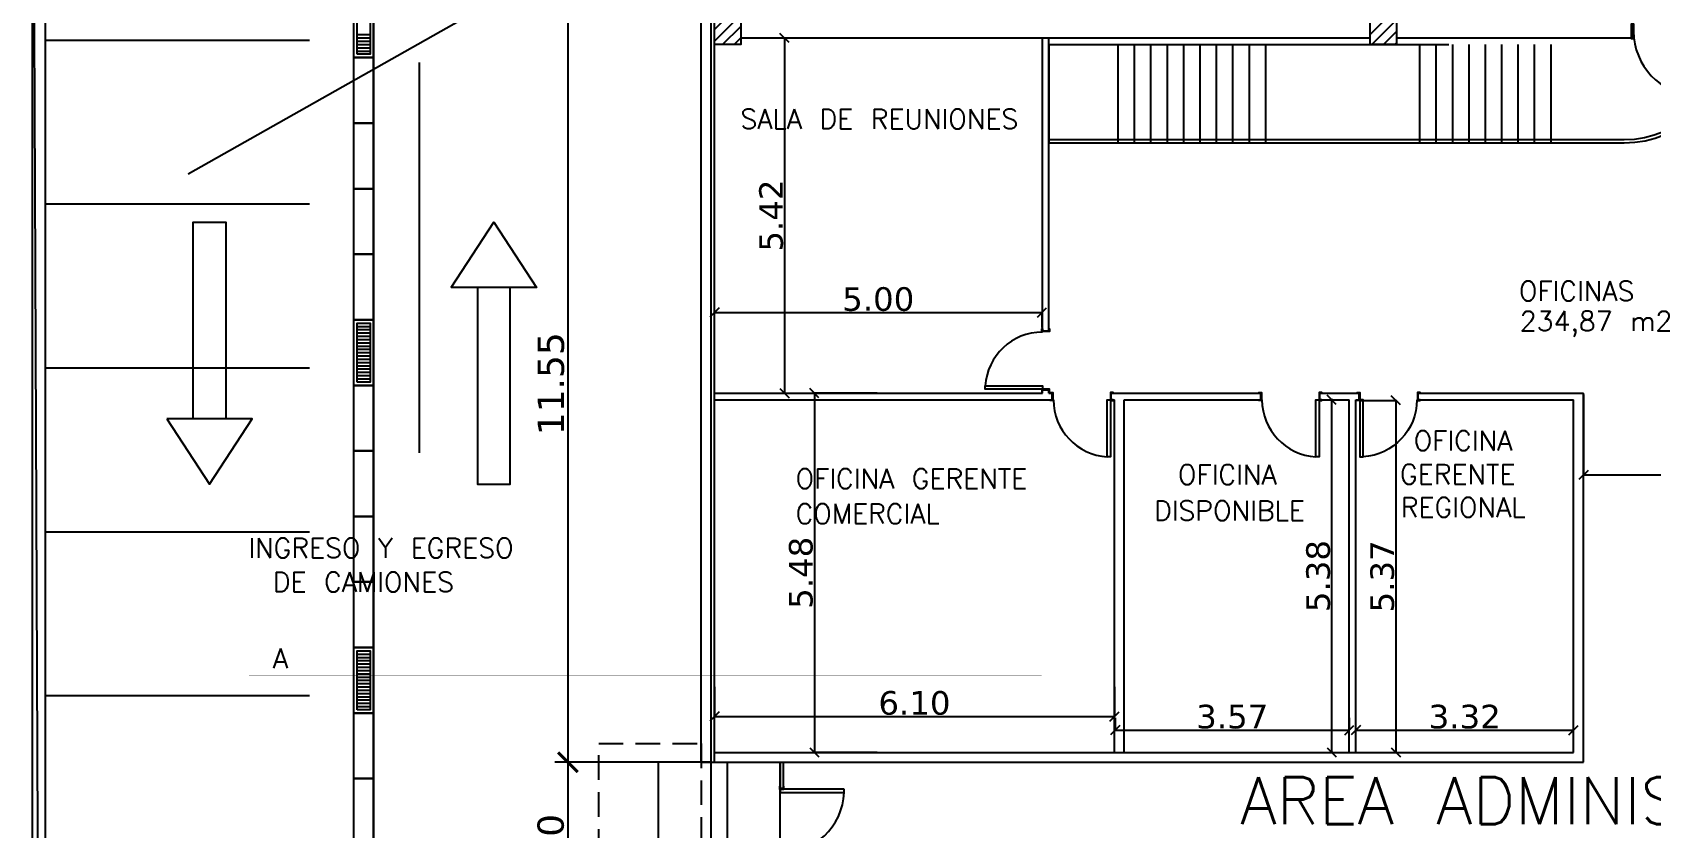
# Model space of a CAD drawing. Header units: millimetres. Extents: x 403 to 619, y 594 to 709.
# Drawn here: x 409.08 to 433.77, y 622.66 to 634.81 of the extents above; entities that cross this region are included whole.
import ezdxf

# ---------------------------------------------------------------- set-up
doc = ezdxf.new("R2010")
doc.units = ezdxf.units.MM
doc.linetypes.add('HIDDEN2', pattern=[0.1875, 0.125, -0.0625])
doc.layers.add('01-HATCH PAREDES 7070', color=254, linetype='Continuous', true_color=0xe6e6e6)
for name, color, linetype in [('Carpinterias', 5, 'Continuous'), ('COTAS', 6, 'Continuous'), ('Hatch ANMAT', 252, 'Continuous'), ('HATCH MINISTERIO', 252, 'Continuous')]:
    doc.layers.add(name, color=color, linetype=linetype)
doc.styles.add('ARIAL', font='verdana.ttf')
doc.styles.get("Standard").update_dxf_attribs({"font": 'txt.shx'})
doc.dimstyles.new('200', dxfattribs={"dimscale": 0.2, "dimtxt": 1.8, "dimasz": 0.7, "dimexe": 0, "dimexo": 0.1, "dimgap": 0.08, "dimtad": 1, "dimzin": 5, "dimdsep": 46, "dimtxsty": 'ARIAL', "dimblk": 'OBLIQUE', "dimcen": -0.2, "dimdle": 0.05, "dimclrd": 1, "dimclre": 252, "dimclrt": 1, "dimadec": 3, "dimazin": 0, "dimtfac": 1, "dimtix": 1, "dimtmove": 2, "dimatfit": 3, "dimldrblk": 'NONE', "dimfxl": 0, "dimtolj": 1, "dimtzin": 5, "dimlwd": -1, "dimarcsym": 0})
doc.dimstyles.new('COTAS_100', dxfattribs={"dimtxt": 0.4, "dimasz": 0.3, "dimexe": 0.2, "dimexo": 0.05, "dimgap": 0.05, "dimtad": 1, "dimzin": 1, "dimdsep": 46, "dimtxsty": 'ARIAL', "dimblk": 'ARCHTICK', "dimcen": 0.2, "dimdle": 0.2, "dimclrd": 151, "dimclre": 252, "dimclrt": 2, "dimaunit": 1, "dimadec": 0, "dimazin": 0, "dimtfac": 1, "dimtmove": 0, "dimatfit": 3, "dimfxl": 1, "dimarcsym": 0})

# ---------------------------------------------------------------- blocks, each defined once
blk = doc.blocks.new('A$C3E6B7836')
h = blk.add_hatch()
h.set_pattern_fill('ANSI31', color=256, style=0)
h.set_pattern_definition([(45, (-13.37838, -34.88476), (-0.08838835, 0.08838835), [])])
h.paths.add_polyline_path([(-0.2, -0.3), (-0.2, 0.3), (0.2, 0.3), (0.2, -0.3)])
blk.add_lwpolyline([(-0.2, -0.3), (-0.2, 0.3), (0.2, 0.3), (0.2, -0.3), (-0.2, -0.3)])
blk = doc.blocks.new('A$C2A2B4420')
at = {"color": 1}
for points in [[(0, 0), (0, 0.03), (0.01, 0.03), (0.01, -0.01), (-0.11, -0.01), (-0.11, 0.03), (-0.1, 0.03), (-0.1, 0), (0, 0)], [(-0.1, -0.89), (-0.97, -0.89), (-0.97, -0.84), (-0.1, -0.84), (-0.1, -0.89)], [(0, -0.9), (0, -0.93), (0.01, -0.93), (0.01, -0.89), (-0.11, -0.89), (-0.11, -0.93), (-0.1, -0.93), (-0.1, -0.9), (0, -0.9)]]:
    blk.add_lwpolyline(points, dxfattribs=at)
blk.add_arc((-0.1, -0.89), 0.871, 90, 176.7108, dxfattribs=at)
blk = doc.blocks.new('A$C040676C0')
at = {"color": 253}
for points in [[(0, -3), (0, 0), (0.5, 0), (0.5, -3), (0, -3)], [(-0.4, -3), (0.25, -4), (0.9, -3), (-0.4, -3)]]:
    blk.add_lwpolyline(points, dxfattribs=at)
blk = doc.blocks.new('A$C40E93E74')
at = {"color": 1}
for points in [[(0, 1), (0, 1.03), (-0.01, 1.03), (-0.01, 0.99), (0.21, 0.99), (0.21, 1.03), (0.2, 1.03), (0.2, 1), (0, 1)], [(-0.88, 0.01), (0.1, 0.01), (0.1, 0.06), (-0.88, 0.06), (-0.88, 0.01)], [(0, 0), (0, -0.03), (-0.01, -0.03), (-0.01, 0.01), (0.21, 0.01), (0.21, -0.03), (0.2, -0.03), (0.2, 0), (0, 0)]]:
    blk.add_lwpolyline(points, dxfattribs=at)
blk.add_arc((0.1, 0.01), 0.981, 90, 177.0793, dxfattribs=at)
blk = doc.blocks.new('_OBLIQUE')
at = {"color": 0, "linetype": 'ByBlock', "ltscale": 0.05}
blk.add_line((-0.5, -0.5), (0.5, 0.5), dxfattribs=at)
blk = doc.blocks.new('*D58')
at = {"layer": 'COTAS', "color": 252, "lineweight": -2}
for p, q in [((432.726214, 629.280915), (432.726214, 628.053029)), ((441.926214, 629.280915), (441.926214, 628.053029))]:
    blk.add_line(p, q, dxfattribs=at)
at = {"layer": 'COTAS', "color": 1}
blk.add_line((432.716214, 628.053029), (441.936214, 628.053029), dxfattribs=at)
at = {"layer": 'Defpoints', "color": 0}
for p in [(432.726214, 629.300915), (441.926214, 629.300915), (441.926214, 628.053029)]:
    blk.add_point(p, dxfattribs=at)
at = {"layer": 'COTAS', "color": 1, "xscale": 0.14, "yscale": 0.14, "zscale": 0.14, "rotation": 180}
blk.add_blockref('_OBLIQUE', (432.726214, 628.053029), dxfattribs=at)
at = {"layer": 'COTAS', "color": 1, "xscale": 0.14, "yscale": 0.14, "zscale": 0.14}
blk.add_blockref('_OBLIQUE', (441.926214, 628.053029), dxfattribs=at)
at = {"layer": 'COTAS', "color": 1, "insert": (437.326214, 628.256589), "char_height": 0.36, "attachment_point": 5, "style": 'ARIAL'}
blk.add_mtext('\\A1;9.20', dxfattribs=at)
blk = doc.blocks.new('_None')
blk = doc.blocks.new('*D59')
at = {"layer": 'COTAS', "color": 1}
blk.add_line((421.000024, 629.310915), (421.000024, 623.810915), dxfattribs=at)
at = {"layer": 'COTAS', "color": 252, "lineweight": -2}
for p, q in [((421.956214, 629.300915), (421.000024, 629.300915)), ((421.956214, 623.820915), (421.000024, 623.820915))]:
    blk.add_line(p, q, dxfattribs=at)
at = {"layer": 'Defpoints', "color": 0}
for p in [(421.976214, 629.300915), (421.000024, 623.820915), (421.976214, 623.820915)]:
    blk.add_point(p, dxfattribs=at)
at = {"layer": 'COTAS', "color": 1, "xscale": 0.14, "yscale": 0.14, "zscale": 0.14}
for p, rotation in [((421.000024, 629.300915), 90), ((421.000024, 623.820915), 270)]:
    blk.add_blockref('_OBLIQUE', p, dxfattribs=dict(at, rotation=rotation))
at = {"layer": 'COTAS', "color": 1, "insert": (420.795744, 626.560915), "char_height": 0.36, "attachment_point": 5, "rotation": 90, "style": 'ARIAL'}
blk.add_mtext('\\A1;5.48', dxfattribs=at)
blk = doc.blocks.new('*D60')
at = {"layer": 'COTAS', "color": 252, "lineweight": -2}
for p, q in [((419.476214, 624.820008), (419.476214, 624.369384)), ((425.576214, 624.820008), (425.576214, 624.369384))]:
    blk.add_line(p, q, dxfattribs=at)
at = {"layer": 'COTAS', "color": 1}
blk.add_line((419.466214, 624.369384), (425.586214, 624.369384), dxfattribs=at)
at = {"layer": 'Defpoints', "color": 0}
for p in [(419.476214, 624.840008), (425.576214, 624.840008), (425.576214, 624.369384)]:
    blk.add_point(p, dxfattribs=at)
at = {"layer": 'COTAS', "color": 1, "xscale": 0.14, "yscale": 0.14, "zscale": 0.14, "rotation": 180}
blk.add_blockref('_OBLIQUE', (419.476214, 624.369384), dxfattribs=at)
at = {"layer": 'COTAS', "color": 1, "xscale": 0.14, "yscale": 0.14, "zscale": 0.14}
blk.add_blockref('_OBLIQUE', (425.576214, 624.369384), dxfattribs=at)
at = {"layer": 'COTAS', "color": 1, "insert": (422.526214, 624.572944), "char_height": 0.36, "attachment_point": 5, "style": 'ARIAL'}
blk.add_mtext('\\A1;6.10', dxfattribs=at)
blk = doc.blocks.new('*D61')
at = {"layer": 'COTAS', "color": 252, "lineweight": -2}
for p, q in [((425.586214, 624.349384), (425.586214, 624.160222)), ((429.156214, 624.349384), (429.156214, 624.160222))]:
    blk.add_line(p, q, dxfattribs=at)
at = {"layer": 'COTAS', "color": 1}
blk.add_line((425.576214, 624.160222), (429.166214, 624.160222), dxfattribs=at)
at = {"layer": 'Defpoints', "color": 0}
for p in [(425.586214, 624.369384), (429.156214, 624.369384), (429.156214, 624.160222)]:
    blk.add_point(p, dxfattribs=at)
at = {"layer": 'COTAS', "color": 1, "xscale": 0.14, "yscale": 0.14, "zscale": 0.14, "rotation": 180}
blk.add_blockref('_OBLIQUE', (425.586214, 624.160222), dxfattribs=at)
at = {"layer": 'COTAS', "color": 1, "xscale": 0.14, "yscale": 0.14, "zscale": 0.14}
blk.add_blockref('_OBLIQUE', (429.156214, 624.160222), dxfattribs=at)
at = {"layer": 'COTAS', "color": 1, "insert": (427.371214, 624.363782), "char_height": 0.36, "attachment_point": 5, "style": 'ARIAL'}
blk.add_mtext('\\A1;3.57', dxfattribs=at)
blk = doc.blocks.new('*D62')
at = {"layer": 'COTAS', "color": 252, "lineweight": -2}
for p, q in [((429.256214, 624.180222), (429.256214, 624.160222)), ((432.576214, 624.180222), (432.576214, 624.160222))]:
    blk.add_line(p, q, dxfattribs=at)
at = {"layer": 'COTAS', "color": 1}
blk.add_line((429.246214, 624.160222), (432.586214, 624.160222), dxfattribs=at)
at = {"layer": 'Defpoints', "color": 0}
for p in [(429.256214, 624.160222), (432.576214, 624.160222), (432.576214, 624.160222)]:
    blk.add_point(p, dxfattribs=at)
at = {"layer": 'COTAS', "color": 1, "xscale": 0.14, "yscale": 0.14, "zscale": 0.14, "rotation": 180}
blk.add_blockref('_OBLIQUE', (429.256214, 624.160222), dxfattribs=at)
at = {"layer": 'COTAS', "color": 1, "xscale": 0.14, "yscale": 0.14, "zscale": 0.14}
blk.add_blockref('_OBLIQUE', (432.576214, 624.160222), dxfattribs=at)
at = {"layer": 'COTAS', "color": 1, "insert": (430.916214, 624.363782), "char_height": 0.36, "attachment_point": 5, "style": 'ARIAL'}
blk.add_mtext('\\A1;3.32', dxfattribs=at)
blk = doc.blocks.new('*D63')
at = {"layer": 'COTAS', "color": 1}
blk.add_line((428.887529, 629.210915), (428.887529, 623.810915), dxfattribs=at)
at = {"layer": 'COTAS', "color": 252, "lineweight": -2}
for p, q in [((428.906214, 629.200915), (428.887529, 629.200915)), ((428.906214, 623.820915), (428.887529, 623.820915))]:
    blk.add_line(p, q, dxfattribs=at)
at = {"layer": 'Defpoints', "color": 0}
for p in [(428.926214, 629.200915), (428.887529, 623.820915), (428.926214, 623.820915)]:
    blk.add_point(p, dxfattribs=at)
at = {"layer": 'COTAS', "color": 1, "xscale": 0.14, "yscale": 0.14, "zscale": 0.14}
for p, rotation in [((428.887529, 629.200915), 90), ((428.887529, 623.820915), 270)]:
    blk.add_blockref('_OBLIQUE', p, dxfattribs=dict(at, rotation=rotation))
at = {"layer": 'COTAS', "color": 1, "insert": (428.683249, 626.510915), "char_height": 0.36, "attachment_point": 5, "rotation": 90, "style": 'ARIAL'}
blk.add_mtext('\\A1;5.38', dxfattribs=at)
blk = doc.blocks.new('*D64')
at = {"layer": 'COTAS', "color": 252, "lineweight": -2}
for p, q in [((429.336214, 629.190915), (429.864741, 629.190915)), ((429.336214, 623.820915), (429.864741, 623.820915))]:
    blk.add_line(p, q, dxfattribs=at)
at = {"layer": 'COTAS', "color": 1}
blk.add_line((429.864741, 629.200915), (429.864741, 623.810915), dxfattribs=at)
at = {"layer": 'Defpoints', "color": 0}
for p in [(429.316214, 629.190915), (429.316214, 623.820915), (429.864741, 623.820915)]:
    blk.add_point(p, dxfattribs=at)
at = {"layer": 'COTAS', "color": 1, "xscale": 0.14, "yscale": 0.14, "zscale": 0.14}
for p, rotation in [((429.864741, 629.190915), 90), ((429.864741, 623.820915), 270)]:
    blk.add_blockref('_OBLIQUE', p, dxfattribs=dict(at, rotation=rotation))
at = {"layer": 'COTAS', "color": 1, "insert": (429.661181, 626.505915), "char_height": 0.36, "attachment_point": 5, "rotation": 90, "style": 'ARIAL'}
blk.add_mtext('\\A1;5.37', dxfattribs=at)
blk = doc.blocks.new('*D65')
at = {"layer": 'COTAS', "color": 252, "lineweight": -2}
for p, q in [((419.896214, 634.720915), (420.545528, 634.720915)), ((419.896214, 629.300915), (420.545528, 629.300915))]:
    blk.add_line(p, q, dxfattribs=at)
at = {"layer": 'COTAS', "color": 1}
blk.add_line((420.545528, 634.730915), (420.545528, 629.290915), dxfattribs=at)
at = {"layer": 'Defpoints', "color": 0}
for p in [(419.876214, 634.720915), (419.876214, 629.300915), (420.545528, 629.300915)]:
    blk.add_point(p, dxfattribs=at)
at = {"layer": 'COTAS', "color": 1, "xscale": 0.14, "yscale": 0.14, "zscale": 0.14}
for p, rotation in [((420.545528, 634.720915), 90), ((420.545528, 629.300915), 270)]:
    blk.add_blockref('_OBLIQUE', p, dxfattribs=dict(at, rotation=rotation))
at = {"layer": 'COTAS', "color": 1, "insert": (420.341968, 632.010915), "char_height": 0.36, "attachment_point": 5, "rotation": 90, "style": 'ARIAL'}
blk.add_mtext('\\A1;5.42', dxfattribs=at)
blk = doc.blocks.new('*D66')
at = {"layer": 'COTAS', "color": 1}
blk.add_line((419.466214, 630.530856), (424.481214, 630.530856), dxfattribs=at)
at = {"layer": 'COTAS', "color": 252, "lineweight": -2}
for p, q in [((419.476214, 629.864453), (419.476214, 630.530856)), ((424.471214, 630.300915), (424.471214, 630.530856))]:
    blk.add_line(p, q, dxfattribs=at)
at = {"layer": 'Defpoints', "color": 0}
for p in [(424.471214, 630.530856), (424.471214, 630.280915), (419.476214, 629.844453)]:
    blk.add_point(p, dxfattribs=at)
at = {"layer": 'COTAS', "color": 1, "xscale": 0.14, "yscale": 0.14, "zscale": 0.14, "rotation": 180}
blk.add_blockref('_OBLIQUE', (419.476214, 630.530856), dxfattribs=at)
at = {"layer": 'COTAS', "color": 1, "xscale": 0.14, "yscale": 0.14, "zscale": 0.14}
blk.add_blockref('_OBLIQUE', (424.471214, 630.530856), dxfattribs=at)
at = {"layer": 'COTAS', "color": 1, "insert": (421.973714, 630.734416), "char_height": 0.36, "attachment_point": 5, "style": 'ARIAL'}
blk.add_mtext('\\A1;5.00', dxfattribs=at)
blk = doc.blocks.new('_ARCHTICK')
at = {"color": 0, "linetype": 'ByBlock', "const_width": 0.15}
blk.add_lwpolyline([(-0.5, -0.5), (0.5, 0.5)], dxfattribs=at)
blk = doc.blocks.new('*D89')
at = {"layer": '01-HATCH PAREDES 7070', "color": 252, "lineweight": -2}
for p, q in [((419.426214, 623.670915), (417.040628, 623.670915)), ((419.626214, 620.870915), (417.040628, 620.870915))]:
    blk.add_line(p, q, dxfattribs=at)
at = {"layer": '01-HATCH PAREDES 7070', "color": 151, "lineweight": -2}
blk.add_line((417.240628, 623.870915), (417.240628, 620.670915), dxfattribs=at)
at = {"layer": 'Defpoints', "color": 0}
for p in [(419.476214, 623.670915), (417.240628, 620.870915), (419.676214, 620.870915)]:
    blk.add_point(p, dxfattribs=at)
at = {"layer": '01-HATCH PAREDES 7070', "color": 151, "lineweight": -2, "xscale": 0.3, "yscale": 0.3, "zscale": 0.3}
for p, rotation in [((417.240628, 623.670915), 90), ((417.240628, 620.870915), 270)]:
    blk.add_blockref('_ARCHTICK', p, dxfattribs=dict(at, rotation=rotation))
at = {"layer": '01-HATCH PAREDES 7070', "color": 2, "insert": (416.981428, 622.270915), "char_height": 0.4, "attachment_point": 5, "rotation": 90, "style": 'ARIAL'}
blk.add_mtext('2.80', dxfattribs=at)
blk = doc.blocks.new('*D90')
at = {"layer": '01-HATCH PAREDES 7070', "color": 151, "lineweight": -2}
blk.add_line((417.240628, 635.420915), (417.240628, 623.470915), dxfattribs=at)
at = {"layer": '01-HATCH PAREDES 7070', "color": 252, "lineweight": -2}
for p, q in [((419.226214, 635.220915), (417.040628, 635.220915)), ((419.226214, 623.670915), (417.040628, 623.670915))]:
    blk.add_line(p, q, dxfattribs=at)
at = {"layer": 'Defpoints', "color": 0}
for p in [(419.276214, 635.220915), (417.240628, 623.670915), (419.276214, 623.670915)]:
    blk.add_point(p, dxfattribs=at)
at = {"layer": '01-HATCH PAREDES 7070', "color": 151, "lineweight": -2, "xscale": 0.3, "yscale": 0.3, "zscale": 0.3}
for p, rotation in [((417.240628, 635.220915), 90), ((417.240628, 623.670915), 270)]:
    blk.add_blockref('_ARCHTICK', p, dxfattribs=dict(at, rotation=rotation))
at = {"layer": '01-HATCH PAREDES 7070', "color": 2, "insert": (416.985828, 629.445915), "char_height": 0.4, "attachment_point": 5, "rotation": 90, "style": 'ARIAL'}
blk.add_mtext('11.55', dxfattribs=at)

msp = doc.modelspace()

# ---------------------------------------------------------------- linework, layer by layer
at = {"color": 2}
msp.add_line((409.076214, 594.220915), (409.076214, 642.240915), dxfattribs=at)
for p, q in [((419.276214, 623.670915), (419.276214, 636.651772)), ((419.476214, 623.670915), (419.476214, 635.220915)), ((433.452741, 634.920915), (433.452741, 634.720915)), ((419.876214, 634.720915), (429.476214, 634.720915)), ((424.476214, 630.240915), (424.476214, 634.720915)), ((424.576214, 630.240915), (424.576214, 634.720915)), ((424.576214, 634.620915), (424.576214, 633.120915)), ((424.576214, 634.620915), (430.676214, 634.620915)), ((425.627721, 634.620915), (425.627721, 633.120915)), ((425.877721, 634.620915), (425.877721, 633.120915)), ((426.127721, 634.620915), (426.127721, 633.120915)), ((426.377721, 634.620915), (426.377721, 633.120915)), ((426.627721, 634.620915), (426.627721, 633.120915)), ((426.877721, 634.620915), (426.877721, 633.120915)), ((427.127721, 634.620915), (427.127721, 633.120915)), ((427.377721, 634.620915), (427.377721, 633.120915)), ((427.627721, 634.620915), (427.627721, 633.120915)), ((427.877721, 634.620915), (427.877721, 633.120915)), ((429.876214, 634.720915), (430.823555, 634.720915)), ((430.227721, 634.620915), (430.227721, 633.120915)), ((430.477721, 634.620915), (430.477721, 633.120915)), ((430.548766, 634.720915), (433.452741, 634.720915)), ((430.548766, 634.720915), (430.608766, 634.720915)), ((430.727721, 634.620915), (430.727721, 633.120915)), ((430.977721, 634.620915), (430.977721, 633.120915)), ((431.227721, 634.620915), (431.227721, 633.120915)), ((431.477721, 634.620915), (431.477721, 633.120915)), ((431.727721, 634.620915), (431.727721, 633.120915)), ((431.977721, 634.620915), (431.977721, 633.120915)), ((432.227721, 634.620915), (432.227721, 633.120915)), ((424.576214, 633.170915), (433.345401, 633.170915)), ((424.576214, 633.120915), (433.345401, 633.120915)), ((424.476214, 629.300915), (424.476214, 629.360915)), ((424.576214, 629.300915), (424.576214, 629.360915)), ((419.476214, 629.300915), (424.476214, 629.300915)), ((419.476214, 629.200915), (424.636214, 629.200915)), ((424.576214, 629.300915), (424.636214, 629.300915)), ((425.516214, 629.300915), (427.816214, 629.300915)), ((425.516214, 629.200915), (425.576214, 629.200915)), ((425.576214, 623.820915), (425.576214, 629.200915)), ((425.726214, 623.820915), (425.726214, 629.200915)), ((425.726214, 629.200915), (427.816214, 629.200915)), ((428.696214, 629.300915), (429.316214, 629.300915)), ((428.696214, 629.200915), (429.156214, 629.200915)), ((429.156214, 623.820915), (429.156214, 629.200915)), ((429.256214, 629.200915), (429.316214, 629.200915)), ((429.256214, 623.820915), (429.256214, 629.200915)), ((430.196214, 629.300915), (432.726214, 629.300915)), ((430.196214, 629.200915), (432.576214, 629.200915)), ((432.576214, 623.820915), (432.576214, 629.200915)), ((432.726214, 623.670915), (432.726214, 629.300915)), ((419.276214, 623.670915), (418.617567, 623.670915)), ((418.617567, 623.670915), (418.617567, 620.870915)), ((419.276214, 623.670915), (432.726214, 623.670915)), ((419.476214, 623.820915), (432.576214, 623.820915)), ((419.676214, 620.870915), (419.676214, 623.670915)), ((420.476214, 623.670915), (420.476214, 623.260915)), ((420.476214, 620.870915), (420.476214, 623.670915)), ((420.526214, 623.670915), (420.526214, 623.260915))]:
    msp.add_line(p, q)
at = {"color": 252}
for p, q in [((414.026214, 634.770915), (414.226214, 634.770915)), ((414.026214, 634.720915), (414.226214, 634.720915)), ((414.026214, 634.670915), (414.226214, 634.670915)), ((414.026214, 634.620915), (414.226214, 634.620915)), ((414.026214, 634.570915), (414.226214, 634.570915)), ((414.026214, 634.520915), (414.226214, 634.520915)), ((414.026214, 630.320915), (414.226214, 630.320915)), ((414.026214, 630.270915), (414.226214, 630.270915)), ((414.026214, 630.220915), (414.226214, 630.220915)), ((414.026214, 630.170915), (414.226214, 630.170915)), ((414.026214, 630.120915), (414.226214, 630.120915)), ((414.026214, 630.070915), (414.226214, 630.070915)), ((414.026214, 630.020915), (414.226214, 630.020915)), ((414.026214, 629.970915), (414.226214, 629.970915)), ((414.026214, 629.920915), (414.226214, 629.920915)), ((414.026214, 629.870915), (414.226214, 629.870915)), ((414.026214, 629.820915), (414.226214, 629.820915)), ((414.026214, 629.770915), (414.226214, 629.770915)), ((414.026214, 629.720915), (414.226214, 629.720915)), ((414.026214, 629.670915), (414.226214, 629.670915)), ((414.026214, 629.620915), (414.226214, 629.620915)), ((414.026214, 629.570915), (414.226214, 629.570915)), ((414.026214, 629.520915), (414.226214, 629.520915)), ((414.026214, 625.320915), (414.226214, 625.320915)), ((414.026214, 625.270915), (414.226214, 625.270915)), ((414.026214, 625.220915), (414.226214, 625.220915)), ((414.026214, 625.170915), (414.226214, 625.170915)), ((414.026214, 625.120915), (414.226214, 625.120915)), ((414.026214, 625.070915), (414.226214, 625.070915)), ((414.026214, 625.020915), (414.226214, 625.020915)), ((414.026214, 624.970915), (414.226214, 624.970915)), ((414.026214, 624.920915), (414.226214, 624.920915)), ((414.026214, 624.870915), (414.226214, 624.870915)), ((414.026214, 624.820915), (414.226214, 624.820915)), ((414.026214, 624.770915), (414.226214, 624.770915)), ((414.026214, 624.720915), (414.226214, 624.720915)), ((414.026214, 624.670915), (414.226214, 624.670915)), ((414.026214, 624.620915), (414.226214, 624.620915)), ((414.026214, 624.570915), (414.226214, 624.570915)), ((414.026214, 624.520915), (414.226214, 624.520915))]:
    msp.add_line(p, q, dxfattribs=at)
at = {"color": 2}
msp.add_lwpolyline([(409.276214, 594.420915), (409.276214, 642.240915)], dxfattribs=at)
at = {"color": 252}
for points in [[(414.276214, 594.420915), (414.276214, 639.321809)], [(413.976214, 594.420915), (413.976214, 639.152454)], [(413.976214, 634.420915), (413.976214, 635.420915), (414.276214, 635.420915), (414.276214, 634.420915), (413.976214, 634.420915)], [(413.976214, 633.420915), (413.976214, 634.420915), (414.276214, 634.420915), (414.276214, 633.420915), (413.976214, 633.420915)], [(413.976214, 632.420915), (413.976214, 633.420915), (414.276214, 633.420915), (414.276214, 632.420915), (413.976214, 632.420915)], [(413.976214, 631.420915), (413.976214, 632.420915), (414.276214, 632.420915), (414.276214, 631.420915), (413.976214, 631.420915)], [(413.976214, 630.420915), (413.976214, 631.420915), (414.276214, 631.420915), (414.276214, 630.420915), (413.976214, 630.420915)], [(413.976214, 629.420915), (413.976214, 630.420915), (414.276214, 630.420915), (414.276214, 629.420915), (413.976214, 629.420915)], [(413.976214, 628.420915), (413.976214, 629.420915), (414.276214, 629.420915), (414.276214, 628.420915), (413.976214, 628.420915)], [(413.976214, 627.420915), (413.976214, 628.420915), (414.276214, 628.420915), (414.276214, 627.420915), (413.976214, 627.420915)], [(413.976214, 626.420915), (413.976214, 627.420915), (414.276214, 627.420915), (414.276214, 626.420915), (413.976214, 626.420915)], [(413.976214, 625.420915), (413.976214, 626.420915), (414.276214, 626.420915), (414.276214, 625.420915), (413.976214, 625.420915)], [(413.976214, 624.420915), (413.976214, 625.420915), (414.276214, 625.420915), (414.276214, 624.420915), (413.976214, 624.420915)], [(413.976214, 623.420915), (413.976214, 624.420915), (414.276214, 624.420915), (414.276214, 623.420915), (413.976214, 623.420915)], [(413.976214, 622.420915), (413.976214, 623.420915), (414.276214, 623.420915), (414.276214, 622.420915), (413.976214, 622.420915)]]:
    msp.add_lwpolyline(points, dxfattribs=at)
for points in [[(414.026214, 634.470915), (414.026214, 635.370915), (414.226214, 635.370915), (414.226214, 634.470915)], [(414.026214, 629.470915), (414.026214, 630.370915), (414.226214, 630.370915), (414.226214, 629.470915)], [(414.026214, 624.470915), (414.026214, 625.370915), (414.226214, 625.370915), (414.226214, 624.470915)]]:
    msp.add_lwpolyline(points, close=True, dxfattribs=at)
at = {"color": 1}
for points in [[(424.576214, 630.250915), (424.576214, 630.280915), (424.586214, 630.280915), (424.586214, 630.240915), (424.466214, 630.240915), (424.466214, 630.280915), (424.476214, 630.280915), (424.476214, 630.250915), (424.576214, 630.250915)], [(424.476214, 629.360915), (423.606214, 629.360915), (423.606214, 629.410915), (424.476214, 629.410915), (424.476214, 629.360915)], [(424.576214, 629.350915), (424.576214, 629.320915), (424.586214, 629.320915), (424.586214, 629.360915), (424.466214, 629.360915), (424.466214, 629.320915), (424.476214, 629.320915), (424.476214, 629.350915), (424.576214, 629.350915)], [(420.476214, 623.270915), (420.476214, 623.300915), (420.466214, 623.300915), (420.466214, 623.260915), (420.536214, 623.260915), (420.536214, 623.300915), (420.526214, 623.300915), (420.526214, 623.270915), (420.476214, 623.270915)], [(421.456214, 623.260915), (420.476214, 623.260915), (420.476214, 623.210915), (421.456214, 623.210915), (421.456214, 623.260915)]]:
    msp.add_lwpolyline(points, dxfattribs=at)
for radius in [1.6, 1.55]:
    msp.add_arc((433.345401, 634.720915), radius, 270, 0)
for centre, radius, start, end in [((424.476214, 629.360915), 0.871436, 90, 176.710757), ((420.476214, 623.260915), 0.981275, 270, 357.079278)]:
    msp.add_arc(centre, radius, start, end, dxfattribs=at)
at = {"layer": '01-HATCH PAREDES 7070'}
msp.add_lwpolyline([(409.276214, 594.420915), (409.076214, 642.240915)], dxfattribs=at)
at = {"layer": 'Carpinterias', "color": 253}
msp.add_line((411.449061, 632.650185), (431.454143, 643.943376), dxfattribs=at)
at = {"layer": 'Carpinterias', "color": 1}
for p, q in [((413.299136, 634.683141), (409.276214, 634.683141)), ((413.299136, 632.183141), (409.276214, 632.183141)), ((413.299136, 629.683141), (409.276214, 629.683141)), ((413.299136, 627.183141), (409.276214, 627.183141)), ((413.299136, 624.683141), (409.276214, 624.683141))]:
    msp.add_line(p, q, dxfattribs=at)
at = {"layer": 'Carpinterias'}
msp.add_line((414.975546, 634.346516), (414.975546, 628.393338), dxfattribs=at)
at = {"layer": 'Carpinterias', "color": 1, "linetype": 'HIDDEN2', "ltscale": 3}
msp.add_lwpolyline([(417.711738, 623.956466), (419.276214, 623.956466), (419.276214, 620.5892), (417.711738, 620.5892)], close=True, dxfattribs=at)
at = {"layer": 'COTAS', "const_width": 0.01}
msp.add_lwpolyline([(424.465419, 624.988865), (412.37975, 624.988865)], dxfattribs=at)
at = {"layer": 'Hatch ANMAT'}
msp.add_lwpolyline([(472.974977, 655.220915), (472.926214, 604.640915), (419.426214, 604.640915), (419.426214, 636.871772), (441.714009, 649.349831), (445.177055, 651.044635), (445.325688, 651.093718), (472.986214, 666.877589), (472.986214, 666.877589), (472.986214, 666.877589)], dxfattribs=at)
at = {"layer": 'HATCH MINISTERIO', "ltscale": 0.01, "const_width": 0.01}
msp.add_lwpolyline([(466.017502, 604.640915), (419.426214, 604.640915), (419.426214, 636.871772), (441.714009, 649.349831), (445.177055, 651.044635), (445.383874, 647.844521), (466.226214, 659.524106), (466.226214, 659.524106), (466.226214, 659.524106)], dxfattribs=at)

# ---------------------------------------------------------------- block references
for name, p in [('A$C3E6B7836', (419.676214, 634.920915)), ('A$C3E6B7836', (429.676214, 634.920915)), ('A$C040676C0', (411.526214, 631.911256))]:
    msp.add_blockref(name, p)
at = {"color": 1, "rotation": 90}
msp.add_blockref('A$C40E93E74', (434.482741, 634.720915), dxfattribs=at)
at = {"xscale": -1, "rotation": 180}
msp.add_blockref('A$C040676C0', (415.861584, 627.911256), dxfattribs=at)
at = {"color": 254, "rotation": 90}
for p in [(424.626214, 629.300915), (427.806214, 629.300915)]:
    msp.add_blockref('A$C2A2B4420', p, dxfattribs=at)
at = {"color": 254, "xscale": -1, "rotation": 270}
msp.add_blockref('A$C2A2B4420', (430.206214, 629.300915), dxfattribs=at)

# ---------------------------------------------------------------- texts
for s, height, p in [('SALA DE REUNIONES', 0.3, (419.871165, 633.334706)), ('OFICINAS', 0.3, (431.741642, 630.709618)), ('234,87 m2', 0.3, (431.756104, 630.25101)), ('OFICINA', 0.3, (430.137863, 628.427008)), ('OFICINA GERENTE', 0.3, (420.713272, 627.846874, 0.44066)), ('OFICINA', 0.3, (426.543678, 627.909865)), ('GERENTE', 0.3, (429.928914, 627.914895, 0.204437)), ('DISPONIBLE', 0.3, (426.178108, 627.360034, 0.44066)), ('REGIONAL', 0.3, (429.940937, 627.409775, 0.204437)), ('COMERCIAL', 0.3, (420.713272, 627.311212, 0.44066)), ('INGRESO Y EGRESO ', 0.3, (412.368564, 626.790466)), ('DE CAMIONES', 0.3, (412.742108, 626.271331)), ('A', 0.3, (412.742108, 625.104669)), ('AREA ADMINISTRATIVA', 0.72, (427.493975, 622.724605))]:
    msp.add_text(s, height=height).set_placement(p)

# ---------------------------------------------------------------- dimensions: what is measured, and where the dimension line sits
at = {"layer": '01-HATCH PAREDES 7070'}
for base, p1, p2, picture, middle in [((417.240628, 623.670915), (419.276214, 635.220915), (419.276214, 623.670915), '*D90', (416.985828, 629.445915)), ((417.240628, 620.870915), (419.476214, 623.670915), (419.676214, 620.870915), '*D89', (416.981428, 622.270915))]:
    dim = msp.add_linear_dim(base=base, p1=p1, p2=p2, angle=90, dimstyle='COTAS_100', dxfattribs=at)
    dim.commit()
    dim.dimension.update_dxf_attribs({"geometry": picture, "text_midpoint": middle})
at = {"layer": 'COTAS'}
for base, p1, p2, picture, middle in [((420.545528, 629.300915), (419.876214, 634.720915), (419.876214, 629.300915), '*D65', (420.341968, 632.010915)), ((421.000024, 623.820915), (421.976214, 629.300915), (421.976214, 623.820915), '*D59', (420.795744, 626.560915)), ((428.887529, 623.820915), (428.926214, 629.200915), (428.926214, 623.820915), '*D63', (428.683249, 626.510915)), ((429.864741, 623.820915), (429.316214, 629.190915), (429.316214, 623.820915), '*D64', (429.661181, 626.505915))]:
    dim = msp.add_linear_dim(base=base, p1=p1, p2=p2, angle=90, dimstyle='200', dxfattribs=at)
    dim.commit()
    dim.dimension.update_dxf_attribs({"geometry": picture, "text_midpoint": middle})
for base, p1, p2, picture, middle in [((424.471214, 630.530856), (419.476214, 629.844453), (424.471214, 630.280915), '*D66', (421.973714, 630.734416)), ((441.926214, 628.053029), (432.726214, 629.300915), (441.926214, 629.300915), '*D58', (437.326214, 628.256589)), ((425.576214, 624.369384), (419.476214, 624.840008), (425.576214, 624.840008), '*D60', (422.526214, 624.572944)), ((429.156214, 624.160222), (425.586214, 624.369384), (429.156214, 624.369384), '*D61', (427.371214, 624.363782)), ((432.576214, 624.160222), (429.256214, 624.160222), (432.576214, 624.160222), '*D62', (430.916214, 624.363782))]:
    dim = msp.add_linear_dim(base=base, p1=p1, p2=p2, dimstyle='200', dxfattribs=at)
    dim.commit()
    dim.dimension.update_dxf_attribs({"geometry": picture, "text_midpoint": middle})

doc.saveas('drawing.dxf')
